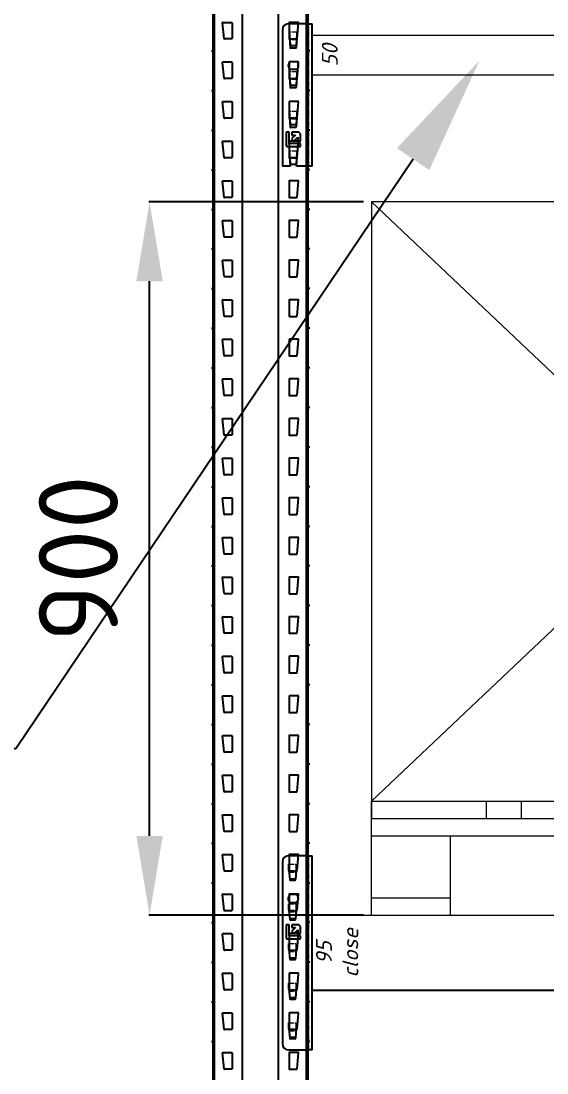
# Model space of a CAD drawing. Header units: millimetres. Extents: x 2140 to 223837, y 2113 to 170313.
# Drawn here: x 189528 to 190193, y 112205 to 113532 of the extents above; entities that cross this region are included whole.
import ezdxf
from ezdxf import colors
from ezdxf.entities.mleader import LeaderData, LeaderLine
from ezdxf.math import Vec2, Vec3

# ---------------------------------------------------------------- set-up
doc = ezdxf.new("R2010")
doc.units = ezdxf.units.MM
doc.linetypes.add('PHANTOM', pattern=[12.7, 6.35, -1.27, 1.27, -1.27, 1.27, -1.27])
for name, color, linetype in [('0_ANNOT_Dimensions', 7, 'Continuous'), ('2.Стойка', 7, 'Continuous'), ('Аннотации', 7, 'Continuous')]:
    doc.layers.add(name, color=color, linetype=linetype)
for name, color, linetype, lineweight in [('1.Балка', 5, 'Continuous', 0), ('20.Груз', 7, 'Continuous', 0), ('25.Размера', 7, 'Continuous', 0), ('37.Паллеты', 32, 'Continuous', 0), ('7.Поддон', 32, 'Continuous', 0)]:
    doc.layers.add(name, color=color, linetype=linetype, lineweight=lineweight)
doc.styles.add('Arial Narrow', font='ARIALN.TTF')
doc.styles.add('GOST', font='isocpeur.ttf')
doc.styles.get("Standard").update_dxf_attribs({"font": 'isocpeur.ttf'})
doc.styles.add('Курсив', font='isocpeui.ttf')
doc.dimstyles.new('100', dxfattribs={"dimtxt": 100, "dimasz": 100, "dimexe": 1, "dimexo": 10, "dimgap": 40, "dimtad": 1, "dimdec": 0, "dimzin": 0, "dimdsep": 46, "dimtxsty": 'Standard', "dimcen": 0.09, "dimadec": 0, "dimazin": 0, "dimtfac": 1, "dimtdec": 0, "dimtofl": 0, "dimtmove": 0, "dimatfit": 3, "dimfxl": 1, "dimtolj": 1, "dimtzin": 0, "dimarcsym": 0})
doc.dimstyles.new('blok40', dxfattribs={"dimtxt": 40, "dimasz": 80, "dimexe": 0.18, "dimexo": 0, "dimgap": 5, "dimtad": 1, "dimtoh": 1, "dimdec": 0, "dimzin": 0, "dimdsep": 46, "dimtxsty": 'GOST', "dimblk": 'NONE', "dimcen": 0.09, "dimse1": 1, "dimse2": 1, "dimsd1": 1, "dimsd2": 1, "dimadec": 0, "dimazin": 0, "dimtfac": 1, "dimtdec": 0, "dimtofl": 0, "dimtmove": 0, "dimatfit": 2, "dimldrblk": 'NONE', "dimfxl": 0.18, "dimtolj": 1, "dimtzin": 0, "dimarcsym": 0})
doc.dimstyles.new('Рзм блок', dxfattribs={"dimtxt": 40, "dimasz": 80, "dimexe": 0.18, "dimexo": 0, "dimgap": 5, "dimtad": 1, "dimtoh": 1, "dimdec": 0, "dimzin": 0, "dimdsep": 46, "dimtxsty": 'Курсив', "dimblk": 'NONE', "dimcen": 0.09, "dimse1": 1, "dimse2": 1, "dimsd1": 1, "dimsd2": 1, "dimadec": 0, "dimazin": 0, "dimtfac": 1, "dimtdec": 0, "dimtofl": 0, "dimtmove": 0, "dimatfit": 2, "dimldrblk": 'NONE', "dimfxl": 0.18, "dimtolj": 1, "dimtzin": 0, "dimarcsym": 0})

# ---------------------------------------------------------------- blocks, each defined once
blk = doc.blocks.new('*U491')
at = {"layer": '2.Стойка', "color": 0, "linetype": 'ByBlock'}
for p, q in [((-120, 0), (-120, 12200)), ((-118, 0), (-118, 12200)), ((-82.7, 0), (-82.7, 12200)), ((-37.3, 0), (-37.3, 12200)), ((-2, 0), (-2, 12200)), ((0, 0), (0, 12200)), ((-106.1, 3780.5), (-108, 3800.5)), ((-107.5, 3801), (-96.5, 3801)), ((-96, 3800.5), (-96, 3780.5)), ((-24, 3800.5), (-24, 3780.5)), ((-12.5, 3801), (-23.5, 3801)), ((-13.9, 3780.5), (-12, 3800.5)), ((-120, 3770.5), (-118, 3770.5)), ((-96.5, 3780), (-105.6, 3780)), ((-23.5, 3780), (-14.4, 3780)), ((0, 3770.5), (-2, 3770.5)), ((-122, 3765), (-118, 3765)), ((-120, 3759.5), (-118, 3759.5)), ((2, 3765), (-2, 3765)), ((0, 3759.5), (-2, 3759.5)), ((-106.1, 3730.5), (-108, 3750.5)), ((-107.5, 3751), (-96.5, 3751)), ((-96, 3750.5), (-96, 3730.5)), ((-24, 3750.5), (-24, 3730.5)), ((-12.5, 3751), (-23.5, 3751)), ((-13.9, 3730.5), (-12, 3750.5)), ((-120, 3720.5), (-118, 3720.5)), ((-96.5, 3730), (-105.6, 3730)), ((-23.5, 3730), (-14.4, 3730)), ((0, 3720.5), (-2, 3720.5)), ((-122, 3715), (-118, 3715)), ((-120, 3709.5), (-118, 3709.5)), ((2, 3715), (-2, 3715)), ((0, 3709.5), (-2, 3709.5)), ((-106.1, 3680.5), (-108, 3700.5)), ((-107.5, 3701), (-96.5, 3701)), ((-96, 3700.5), (-96, 3680.5)), ((-24, 3700.5), (-24, 3680.5)), ((-12.5, 3701), (-23.5, 3701)), ((-13.9, 3680.5), (-12, 3700.5)), ((-96.5, 3680), (-105.6, 3680)), ((-23.5, 3680), (-14.4, 3680)), ((-122, 3665), (-118, 3665)), ((-120, 3670.5), (-118, 3670.5)), ((0, 3670.5), (-2, 3670.5)), ((2, 3665), (-2, 3665)), ((-120, 3659.5), (-118, 3659.5)), ((-106.1, 3630.5), (-108, 3650.5)), ((-107.5, 3651), (-96.5, 3651)), ((-96, 3650.5), (-96, 3630.5)), ((-24, 3650.5), (-24, 3630.5)), ((-12.5, 3651), (-23.5, 3651)), ((-13.9, 3630.5), (-12, 3650.5)), ((0, 3659.5), (-2, 3659.5)), ((-96.5, 3630), (-105.6, 3630)), ((-23.5, 3630), (-14.4, 3630)), ((-122, 3615), (-118, 3615)), ((-120, 3620.5), (-118, 3620.5)), ((0, 3620.5), (-2, 3620.5)), ((2, 3615), (-2, 3615)), ((-120, 3609.5), (-118, 3609.5)), ((-106.1, 3580.5), (-108, 3600.5)), ((-107.5, 3601), (-96.5, 3601)), ((-96, 3600.5), (-96, 3580.5)), ((-24, 3600.5), (-24, 3580.5)), ((-12.5, 3601), (-23.5, 3601)), ((-13.9, 3580.5), (-12, 3600.5)), ((0, 3609.5), (-2, 3609.5)), ((-96.5, 3580), (-105.6, 3580)), ((-23.5, 3580), (-14.4, 3580)), ((-122, 3565), (-118, 3565)), ((-120, 3570.5), (-118, 3570.5)), ((-120, 3559.5), (-118, 3559.5)), ((0, 3570.5), (-2, 3570.5)), ((2, 3565), (-2, 3565)), ((0, 3559.5), (-2, 3559.5)), ((-106.1, 3530.5), (-108, 3550.5)), ((-107.5, 3551), (-96.5, 3551)), ((-96, 3550.5), (-96, 3530.5)), ((-24, 3550.5), (-24, 3530.5)), ((-12.5, 3551), (-23.5, 3551)), ((-13.9, 3530.5), (-12, 3550.5)), ((-120, 3520.5), (-118, 3520.5)), ((-96.5, 3530), (-105.6, 3530)), ((-23.5, 3530), (-14.4, 3530)), ((0, 3520.5), (-2, 3520.5)), ((-122, 3515), (-118, 3515)), ((-120, 3509.5), (-118, 3509.5)), ((2, 3515), (-2, 3515)), ((0, 3509.5), (-2, 3509.5)), ((-106.1, 3480.5), (-108, 3500.5)), ((-107.5, 3501), (-96.5, 3501)), ((-96, 3500.5), (-96, 3480.5)), ((-24, 3500.5), (-24, 3480.5)), ((-12.5, 3501), (-23.5, 3501)), ((-13.9, 3480.5), (-12, 3500.5)), ((-96.5, 3480), (-105.6, 3480)), ((-23.5, 3480), (-14.4, 3480)), ((-122, 3465), (-118, 3465)), ((-120, 3470.5), (-118, 3470.5)), ((0, 3470.5), (-2, 3470.5)), ((2, 3465), (-2, 3465)), ((-120, 3459.5), (-118, 3459.5)), ((0, 3459.5), (-2, 3459.5)), ((-106.1, 3430.5), (-108, 3450.5)), ((-107.5, 3451), (-96.5, 3451)), ((-96, 3450.5), (-96, 3430.5)), ((-24, 3450.5), (-24, 3430.5)), ((-12.5, 3451), (-23.5, 3451)), ((-13.9, 3430.5), (-12, 3450.5)), ((-96.5, 3430), (-105.6, 3430)), ((-23.5, 3430), (-14.4, 3430)), ((-122, 3415), (-118, 3415)), ((-120, 3420.5), (-118, 3420.5)), ((0, 3420.5), (-2, 3420.5)), ((2, 3415), (-2, 3415)), ((-120, 3409.5), (-118, 3409.5)), ((-106.1, 3380.5), (-108, 3400.5)), ((-107.5, 3401), (-96.5, 3401)), ((-96, 3400.5), (-96, 3380.5)), ((-24, 3400.5), (-24, 3380.5)), ((-12.5, 3401), (-23.5, 3401)), ((-13.9, 3380.5), (-12, 3400.5)), ((0, 3409.5), (-2, 3409.5)), ((-96.5, 3380), (-105.6, 3380)), ((-23.5, 3380), (-14.4, 3380)), ((-122, 3365), (-118, 3365)), ((-120, 3370.5), (-118, 3370.5)), ((-120, 3359.5), (-118, 3359.5)), ((0, 3370.5), (-2, 3370.5)), ((2, 3365), (-2, 3365)), ((0, 3359.5), (-2, 3359.5)), ((-106.1, 3330.5), (-108, 3350.5)), ((-107.5, 3351), (-96.5, 3351)), ((-96, 3350.5), (-96, 3330.5)), ((-24, 3350.5), (-24, 3330.5)), ((-12.5, 3351), (-23.5, 3351)), ((-13.9, 3330.5), (-12, 3350.5)), ((-120, 3320.5), (-118, 3320.5)), ((-96.5, 3330), (-105.6, 3330)), ((-23.5, 3330), (-14.4, 3330)), ((0, 3320.5), (-2, 3320.5)), ((-122, 3315), (-118, 3315)), ((-120, 3309.5), (-118, 3309.5)), ((2, 3315), (-2, 3315)), ((0, 3309.5), (-2, 3309.5)), ((-106.1, 3280.5), (-108, 3300.5)), ((-107.5, 3301), (-96.5, 3301)), ((-96, 3300.5), (-96, 3280.5)), ((-24, 3300.5), (-24, 3280.5)), ((-12.5, 3301), (-23.5, 3301)), ((-13.9, 3280.5), (-12, 3300.5)), ((-96.5, 3280), (-105.6, 3280)), ((-23.5, 3280), (-14.4, 3280)), ((-120, 3270.5), (-118, 3270.5)), ((0, 3270.5), (-2, 3270.5)), ((-122, 3265), (-118, 3265)), ((-120, 3259.5), (-118, 3259.5)), ((2, 3265), (-2, 3265)), ((0, 3259.5), (-2, 3259.5)), ((-106.1, 3230.5), (-108, 3250.5)), ((-107.5, 3251), (-96.5, 3251)), ((-96, 3250.5), (-96, 3230.5)), ((-24, 3250.5), (-24, 3230.5)), ((-12.5, 3251), (-23.5, 3251)), ((-13.9, 3230.5), (-12, 3250.5)), ((-96.5, 3230), (-105.6, 3230)), ((-23.5, 3230), (-14.4, 3230)), ((-122, 3215), (-118, 3215)), ((-120, 3220.5), (-118, 3220.5)), ((0, 3220.5), (-2, 3220.5)), ((2, 3215), (-2, 3215)), ((-120, 3209.5), (-118, 3209.5)), ((-106.1, 3180.5), (-108, 3200.5)), ((-107.5, 3201), (-96.5, 3201)), ((-96, 3200.5), (-96, 3180.5)), ((-24, 3200.5), (-24, 3180.5)), ((-12.5, 3201), (-23.5, 3201)), ((-13.9, 3180.5), (-12, 3200.5)), ((0, 3209.5), (-2, 3209.5)), ((-96.5, 3180), (-105.6, 3180)), ((-23.5, 3180), (-14.4, 3180)), ((-122, 3165), (-118, 3165)), ((-120, 3170.5), (-118, 3170.5)), ((-120, 3159.5), (-118, 3159.5)), ((0, 3170.5), (-2, 3170.5)), ((2, 3165), (-2, 3165)), ((0, 3159.5), (-2, 3159.5)), ((-106.1, 3130.5), (-108, 3150.5)), ((-107.5, 3151), (-96.5, 3151)), ((-96, 3150.5), (-96, 3130.5)), ((-24, 3150.5), (-24, 3130.5)), ((-12.5, 3151), (-23.5, 3151)), ((-13.9, 3130.5), (-12, 3150.5)), ((-120, 3120.5), (-118, 3120.5)), ((-96.5, 3130), (-105.6, 3130)), ((-23.5, 3130), (-14.4, 3130)), ((0, 3120.5), (-2, 3120.5)), ((-122, 3115), (-118, 3115)), ((-120, 3109.5), (-118, 3109.5)), ((2, 3115), (-2, 3115)), ((0, 3109.5), (-2, 3109.5)), ((-106.1, 3080.5), (-108, 3100.5)), ((-107.5, 3101), (-96.5, 3101)), ((-96, 3100.5), (-96, 3080.5)), ((-24, 3100.5), (-24, 3080.5)), ((-12.5, 3101), (-23.5, 3101)), ((-13.9, 3080.5), (-12, 3100.5)), ((-96.5, 3080), (-105.6, 3080)), ((-23.5, 3080), (-14.4, 3080)), ((-120, 3070.5), (-118, 3070.5)), ((0, 3070.5), (-2, 3070.5)), ((-122, 3065), (-118, 3065)), ((-120, 3059.5), (-118, 3059.5)), ((2, 3065), (-2, 3065)), ((0, 3059.5), (-2, 3059.5)), ((-106.1, 3030.5), (-108, 3050.5)), ((-107.5, 3051), (-96.5, 3051)), ((-96, 3050.5), (-96, 3030.5)), ((-24, 3050.5), (-24, 3030.5)), ((-12.5, 3051), (-23.5, 3051)), ((-13.9, 3030.5), (-12, 3050.5)), ((-96.5, 3030), (-105.6, 3030)), ((-23.5, 3030), (-14.4, 3030)), ((-122, 3015), (-118, 3015)), ((-120, 3020.5), (-118, 3020.5)), ((0, 3020.5), (-2, 3020.5)), ((2, 3015), (-2, 3015)), ((-120, 3009.5), (-118, 3009.5)), ((-106.1, 2980.5), (-108, 3000.5)), ((-107.5, 3001), (-96.5, 3001)), ((-96, 3000.5), (-96, 2980.5)), ((-24, 3000.5), (-24, 2980.5)), ((-12.5, 3001), (-23.5, 3001)), ((-13.9, 2980.5), (-12, 3000.5)), ((0, 3009.5), (-2, 3009.5)), ((-96.5, 2980), (-105.6, 2980)), ((-23.5, 2980), (-14.4, 2980)), ((-122, 2965), (-118, 2965)), ((-120, 2970.5), (-118, 2970.5)), ((0, 2970.5), (-2, 2970.5)), ((2, 2965), (-2, 2965)), ((-120, 2959.5), (-118, 2959.5)), ((-106.1, 2930.5), (-108, 2950.5)), ((-107.5, 2951), (-96.5, 2951)), ((-96, 2950.5), (-96, 2930.5)), ((-24, 2950.5), (-24, 2930.5)), ((-12.5, 2951), (-23.5, 2951)), ((-13.9, 2930.5), (-12, 2950.5)), ((0, 2959.5), (-2, 2959.5)), ((-120, 2920.5), (-118, 2920.5)), ((-96.5, 2930), (-105.6, 2930)), ((-23.5, 2930), (-14.4, 2930)), ((0, 2920.5), (-2, 2920.5)), ((-122, 2915), (-118, 2915)), ((-120, 2909.5), (-118, 2909.5)), ((2, 2915), (-2, 2915)), ((0, 2909.5), (-2, 2909.5)), ((-106.1, 2880.5), (-108, 2900.5)), ((-107.5, 2901), (-96.5, 2901)), ((-96, 2900.5), (-96, 2880.5)), ((-24, 2900.5), (-24, 2880.5)), ((-12.5, 2901), (-23.5, 2901)), ((-13.9, 2880.5), (-12, 2900.5)), ((-120, 2870.5), (-118, 2870.5)), ((-96.5, 2880), (-105.6, 2880)), ((-23.5, 2880), (-14.4, 2880)), ((0, 2870.5), (-2, 2870.5)), ((-122, 2865), (-118, 2865)), ((-120, 2859.5), (-118, 2859.5)), ((2, 2865), (-2, 2865)), ((0, 2859.5), (-2, 2859.5)), ((-106.1, 2830.5), (-108, 2850.5)), ((-107.5, 2851), (-96.5, 2851)), ((-96, 2850.5), (-96, 2830.5)), ((-24, 2850.5), (-24, 2830.5)), ((-12.5, 2851), (-23.5, 2851)), ((-13.9, 2830.5), (-12, 2850.5)), ((-96.5, 2830), (-105.6, 2830)), ((-23.5, 2830), (-14.4, 2830)), ((-122, 2815), (-118, 2815)), ((-120, 2820.5), (-118, 2820.5)), ((0, 2820.5), (-2, 2820.5)), ((2, 2815), (-2, 2815)), ((-120, 2809.5), (-118, 2809.5)), ((-107.5, 2801), (-96.5, 2801)), ((-12.5, 2801), (-23.5, 2801)), ((0, 2809.5), (-2, 2809.5)), ((-106.1, 2780.5), (-108, 2800.5)), ((-96, 2800.5), (-96, 2780.5)), ((-24, 2800.5), (-24, 2780.5)), ((-13.9, 2780.5), (-12, 2800.5)), ((-96.5, 2780), (-105.6, 2780)), ((-23.5, 2780), (-14.4, 2780)), ((-122, 2765), (-118, 2765)), ((-120, 2770.5), (-118, 2770.5)), ((0, 2770.5), (-2, 2770.5)), ((2, 2765), (-2, 2765)), ((-120, 2759.5), (-118, 2759.5)), ((-106.1, 2730.5), (-108, 2750.5)), ((-107.5, 2751), (-96.5, 2751)), ((-96, 2750.5), (-96, 2730.5)), ((-24, 2750.5), (-24, 2730.5)), ((-12.5, 2751), (-23.5, 2751)), ((-13.9, 2730.5), (-12, 2750.5)), ((0, 2759.5), (-2, 2759.5)), ((-96.5, 2730), (-105.6, 2730)), ((-23.5, 2730), (-14.4, 2730)), ((-122, 2715), (-118, 2715)), ((-120, 2720.5), (-118, 2720.5)), ((-120, 2709.5), (-118, 2709.5)), ((0, 2720.5), (-2, 2720.5)), ((2, 2715), (-2, 2715)), ((0, 2709.5), (-2, 2709.5)), ((-106.1, 2680.5), (-108, 2700.5)), ((-107.5, 2701), (-96.5, 2701)), ((-96, 2700.5), (-96, 2680.5)), ((-24, 2700.5), (-24, 2680.5)), ((-12.5, 2701), (-23.5, 2701)), ((-13.9, 2680.5), (-12, 2700.5)), ((-120, 2670.5), (-118, 2670.5)), ((-96.5, 2680), (-105.6, 2680)), ((-23.5, 2680), (-14.4, 2680)), ((0, 2670.5), (-2, 2670.5)), ((-122, 2665), (-118, 2665)), ((-120, 2659.5), (-118, 2659.5)), ((2, 2665), (-2, 2665)), ((0, 2659.5), (-2, 2659.5)), ((-106.1, 2630.5), (-108, 2650.5)), ((-107.5, 2651), (-96.5, 2651)), ((-96, 2650.5), (-96, 2630.5)), ((-24, 2650.5), (-24, 2630.5)), ((-12.5, 2651), (-23.5, 2651)), ((-13.9, 2630.5), (-12, 2650.5)), ((-96.5, 2630), (-105.6, 2630)), ((-23.5, 2630), (-14.4, 2630)), ((-120, 2620.5), (-118, 2620.5)), ((0, 2620.5), (-2, 2620.5)), ((-122, 2615), (-118, 2615)), ((-120, 2609.5), (-118, 2609.5)), ((2, 2615), (-2, 2615)), ((0, 2609.5), (-2, 2609.5)), ((-106.1, 2580.5), (-108, 2600.5)), ((-107.5, 2601), (-96.5, 2601)), ((-96, 2600.5), (-96, 2580.5)), ((-24, 2600.5), (-24, 2580.5)), ((-12.5, 2601), (-23.5, 2601)), ((-13.9, 2580.5), (-12, 2600.5)), ((-96.5, 2580), (-105.6, 2580)), ((-23.5, 2580), (-14.4, 2580)), ((-122, 2565), (-118, 2565)), ((-120, 2570.5), (-118, 2570.5)), ((0, 2570.5), (-2, 2570.5)), ((2, 2565), (-2, 2565)), ((-120, 2559.5), (-118, 2559.5)), ((-106.1, 2530.5), (-108, 2550.5)), ((-107.5, 2551), (-96.5, 2551)), ((-96, 2550.5), (-96, 2530.5)), ((-24, 2550.5), (-24, 2530.5)), ((-12.5, 2551), (-23.5, 2551)), ((-13.9, 2530.5), (-12, 2550.5)), ((0, 2559.5), (-2, 2559.5)), ((-96.5, 2530), (-105.6, 2530)), ((-23.5, 2530), (-14.4, 2530)), ((-122, 2515), (-118, 2515)), ((-120, 2520.5), (-118, 2520.5)), ((-120, 2509.5), (-118, 2509.5)), ((0, 2520.5), (-2, 2520.5)), ((2, 2515), (-2, 2515)), ((0, 2509.5), (-2, 2509.5)), ((-106.1, 2480.5), (-108, 2500.5)), ((-107.5, 2501), (-96.5, 2501)), ((-96, 2500.5), (-96, 2480.5)), ((-24, 2500.5), (-24, 2480.5)), ((-12.5, 2501), (-23.5, 2501)), ((-13.9, 2480.5), (-12, 2500.5)), ((-96.5, 2480), (-105.6, 2480)), ((-23.5, 2480), (-14.4, 2480))]:
    blk.add_line(p, q, dxfattribs=at)
for centre, start, end in [((-107.5, 3800.5), 90, 185.4403), ((-96.5, 3800.5), 0, 90), ((-23.5, 3800.5), 90, 180), ((-12.5, 3800.5), 354.5597, 90), ((-105.6, 3780.5), 185.4403, 270), ((-96.5, 3780.5), 270, 0), ((-23.5, 3780.5), 180, 270), ((-14.4, 3780.5), 270, 354.5597), ((-107.5, 3750.5), 90, 185.4403), ((-96.5, 3750.5), 0, 90), ((-23.5, 3750.5), 90, 180), ((-12.5, 3750.5), 354.5597, 90), ((-105.6, 3730.5), 185.4403, 270), ((-96.5, 3730.5), 270, 0), ((-23.5, 3730.5), 180, 270), ((-14.4, 3730.5), 270, 354.5597), ((-107.5, 3700.5), 90, 185.4403), ((-96.5, 3700.5), 0, 90), ((-23.5, 3700.5), 90, 180), ((-12.5, 3700.5), 354.5597, 90), ((-105.6, 3680.5), 185.4403, 270), ((-96.5, 3680.5), 270, 0), ((-23.5, 3680.5), 180, 270), ((-14.4, 3680.5), 270, 354.5597), ((-107.5, 3650.5), 90, 185.4403), ((-96.5, 3650.5), 0, 90), ((-23.5, 3650.5), 90, 180), ((-12.5, 3650.5), 354.5597, 90), ((-105.6, 3630.5), 185.4403, 270), ((-96.5, 3630.5), 270, 0), ((-23.5, 3630.5), 180, 270), ((-14.4, 3630.5), 270, 354.5597), ((-107.5, 3600.5), 90, 185.4403), ((-96.5, 3600.5), 0, 90), ((-23.5, 3600.5), 90, 180), ((-12.5, 3600.5), 354.5597, 90), ((-105.6, 3580.5), 185.4403, 270), ((-96.5, 3580.5), 270, 0), ((-23.5, 3580.5), 180, 270), ((-14.4, 3580.5), 270, 354.5597), ((-107.5, 3550.5), 90, 185.4403), ((-96.5, 3550.5), 0, 90), ((-23.5, 3550.5), 90, 180), ((-12.5, 3550.5), 354.5597, 90), ((-105.6, 3530.5), 185.4403, 270), ((-96.5, 3530.5), 270, 0), ((-23.5, 3530.5), 180, 270), ((-14.4, 3530.5), 270, 354.5597), ((-107.5, 3500.5), 90, 185.4403), ((-96.5, 3500.5), 0, 90), ((-23.5, 3500.5), 90, 180), ((-12.5, 3500.5), 354.5597, 90), ((-105.6, 3480.5), 185.4403, 270), ((-96.5, 3480.5), 270, 0), ((-23.5, 3480.5), 180, 270), ((-14.4, 3480.5), 270, 354.5597), ((-107.5, 3450.5), 90, 185.4403), ((-96.5, 3450.5), 0, 90), ((-23.5, 3450.5), 90, 180), ((-12.5, 3450.5), 354.5597, 90), ((-105.6, 3430.5), 185.4403, 270), ((-96.5, 3430.5), 270, 0), ((-23.5, 3430.5), 180, 270), ((-14.4, 3430.5), 270, 354.5597), ((-107.5, 3400.5), 90, 185.4403), ((-96.5, 3400.5), 0, 90), ((-23.5, 3400.5), 90, 180), ((-12.5, 3400.5), 354.5597, 90), ((-105.6, 3380.5), 185.4403, 270), ((-96.5, 3380.5), 270, 0), ((-23.5, 3380.5), 180, 270), ((-14.4, 3380.5), 270, 354.5597), ((-107.5, 3350.5), 90, 185.4403), ((-96.5, 3350.5), 0, 90), ((-23.5, 3350.5), 90, 180), ((-12.5, 3350.5), 354.5597, 90), ((-105.6, 3330.5), 185.4403, 270), ((-96.5, 3330.5), 270, 0), ((-23.5, 3330.5), 180, 270), ((-14.4, 3330.5), 270, 354.5597), ((-107.5, 3300.5), 90, 185.4403), ((-96.5, 3300.5), 0, 90), ((-23.5, 3300.5), 90, 180), ((-12.5, 3300.5), 354.5597, 90), ((-105.6, 3280.5), 185.4403, 270), ((-96.5, 3280.5), 270, 0), ((-23.5, 3280.5), 180, 270), ((-14.4, 3280.5), 270, 354.5597), ((-107.5, 3250.5), 90, 185.4403), ((-96.5, 3250.5), 0, 90), ((-23.5, 3250.5), 90, 180), ((-12.5, 3250.5), 354.5597, 90), ((-105.6, 3230.5), 185.4403, 270), ((-96.5, 3230.5), 270, 0), ((-23.5, 3230.5), 180, 270), ((-14.4, 3230.5), 270, 354.5597), ((-107.5, 3200.5), 90, 185.4403), ((-96.5, 3200.5), 0, 90), ((-23.5, 3200.5), 90, 180), ((-12.5, 3200.5), 354.5597, 90), ((-105.6, 3180.5), 185.4403, 270), ((-96.5, 3180.5), 270, 0), ((-23.5, 3180.5), 180, 270), ((-14.4, 3180.5), 270, 354.5597), ((-107.5, 3150.5), 90, 185.4403), ((-96.5, 3150.5), 0, 90), ((-23.5, 3150.5), 90, 180), ((-12.5, 3150.5), 354.5597, 90), ((-105.6, 3130.5), 185.4403, 270), ((-96.5, 3130.5), 270, 0), ((-23.5, 3130.5), 180, 270), ((-14.4, 3130.5), 270, 354.5597), ((-107.5, 3100.5), 90, 185.4403), ((-96.5, 3100.5), 0, 90), ((-23.5, 3100.5), 90, 180), ((-12.5, 3100.5), 354.5597, 90), ((-105.6, 3080.5), 185.4403, 270), ((-96.5, 3080.5), 270, 0), ((-23.5, 3080.5), 180, 270), ((-14.4, 3080.5), 270, 354.5597), ((-107.5, 3050.5), 90, 185.4403), ((-96.5, 3050.5), 0, 90), ((-23.5, 3050.5), 90, 180), ((-12.5, 3050.5), 354.5597, 90), ((-105.6, 3030.5), 185.4403, 270), ((-96.5, 3030.5), 270, 0), ((-23.5, 3030.5), 180, 270), ((-14.4, 3030.5), 270, 354.5597), ((-107.5, 3000.5), 90, 185.4403), ((-96.5, 3000.5), 0, 90), ((-23.5, 3000.5), 90, 180), ((-12.5, 3000.5), 354.5597, 90), ((-105.6, 2980.5), 185.4403, 270), ((-96.5, 2980.5), 270, 0), ((-23.5, 2980.5), 180, 270), ((-14.4, 2980.5), 270, 354.5597), ((-107.5, 2950.5), 90, 185.4403), ((-96.5, 2950.5), 0, 90), ((-23.5, 2950.5), 90, 180), ((-12.5, 2950.5), 354.5597, 90), ((-105.6, 2930.5), 185.4403, 270), ((-96.5, 2930.5), 270, 0), ((-23.5, 2930.5), 180, 270), ((-14.4, 2930.5), 270, 354.5597), ((-107.5, 2900.5), 90, 185.4403), ((-96.5, 2900.5), 0, 90), ((-23.5, 2900.5), 90, 180), ((-12.5, 2900.5), 354.5597, 90), ((-105.6, 2880.5), 185.4403, 270), ((-96.5, 2880.5), 270, 0), ((-23.5, 2880.5), 180, 270), ((-14.4, 2880.5), 270, 354.5597), ((-107.5, 2850.5), 90, 185.4403), ((-96.5, 2850.5), 0, 90), ((-23.5, 2850.5), 90, 180), ((-12.5, 2850.5), 354.5597, 90), ((-105.6, 2830.5), 185.4403, 270), ((-96.5, 2830.5), 270, 0), ((-23.5, 2830.5), 180, 270), ((-14.4, 2830.5), 270, 354.5597), ((-107.5, 2800.5), 90, 185.4403), ((-96.5, 2800.5), 0, 90), ((-23.5, 2800.5), 90, 180), ((-12.5, 2800.5), 354.5597, 90), ((-105.6, 2780.5), 185.4403, 270), ((-96.5, 2780.5), 270, 0), ((-23.5, 2780.5), 180, 270), ((-14.4, 2780.5), 270, 354.5597), ((-107.5, 2750.5), 90, 185.4403), ((-96.5, 2750.5), 0, 90), ((-23.5, 2750.5), 90, 180), ((-12.5, 2750.5), 354.5597, 90), ((-105.6, 2730.5), 185.4403, 270), ((-96.5, 2730.5), 270, 0), ((-23.5, 2730.5), 180, 270), ((-14.4, 2730.5), 270, 354.5597), ((-107.5, 2700.5), 90, 185.4403), ((-96.5, 2700.5), 0, 90), ((-23.5, 2700.5), 90, 180), ((-12.5, 2700.5), 354.5597, 90), ((-105.6, 2680.5), 185.4403, 270), ((-96.5, 2680.5), 270, 0), ((-23.5, 2680.5), 180, 270), ((-14.4, 2680.5), 270, 354.5597), ((-107.5, 2650.5), 90, 185.4403), ((-96.5, 2650.5), 0, 90), ((-23.5, 2650.5), 90, 180), ((-12.5, 2650.5), 354.5597, 90), ((-105.6, 2630.5), 185.4403, 270), ((-96.5, 2630.5), 270, 0), ((-23.5, 2630.5), 180, 270), ((-14.4, 2630.5), 270, 354.5597), ((-107.5, 2600.5), 90, 185.4403), ((-96.5, 2600.5), 0, 90), ((-23.5, 2600.5), 90, 180), ((-12.5, 2600.5), 354.5597, 90), ((-105.6, 2580.5), 185.4403, 270), ((-96.5, 2580.5), 270, 0), ((-23.5, 2580.5), 180, 270), ((-14.4, 2580.5), 270, 354.5597), ((-107.5, 2550.5), 90, 185.4403), ((-96.5, 2550.5), 0, 90), ((-23.5, 2550.5), 90, 180), ((-12.5, 2550.5), 354.5597, 90), ((-105.6, 2530.5), 185.4403, 270), ((-96.5, 2530.5), 270, 0), ((-23.5, 2530.5), 180, 270), ((-14.4, 2530.5), 270, 354.5597), ((-107.5, 2500.5), 90, 185.4403), ((-96.5, 2500.5), 0, 90), ((-23.5, 2500.5), 90, 180), ((-12.5, 2500.5), 354.5597, 90), ((-105.6, 2480.5), 185.4403, 270), ((-96.5, 2480.5), 270, 0), ((-23.5, 2480.5), 180, 270), ((-14.4, 2480.5), 270, 354.5597)]:
    blk.add_arc(centre, 0.5, start, end, dxfattribs=at)
blk = doc.blocks.new('*D774')
at = {"layer": 'Defpoints', "color": 0, "linetype": 'ByBlock', "transparency": 16777216}
for p in [(5, 19.3), (2705, 19.3), (2705, -11.8)]:
    blk.add_point(p, dxfattribs=at)
at = {"layer": 'Defpoints', "color": 0, "linetype": 'ByBlock', "transparency": 16777216, "insert": (2669.4, 3.4), "char_height": 20, "attachment_point": 5, "style": 'Курсив'}
blk.add_mtext('\\A1;2700', dxfattribs=at)
blk = doc.blocks.new('_None')
blk = doc.blocks.new('*D784')
at = {"layer": 'Defpoints', "color": 0, "linetype": 'ByBlock', "transparency": 16777216}
for p in [(8, 19.3), (42.4, 19.3), (8, -30.7)]:
    blk.add_point(p, dxfattribs=at)
at = {"layer": 'Defpoints', "color": 0, "linetype": 'ByBlock', "transparency": 16777216, "insert": (27.4, -5.7), "char_height": 20, "attachment_point": 5, "rotation": 90, "style": 'Курсив'}
blk.add_mtext('\\A1;50', dxfattribs=at)
blk = doc.blocks.new('*D1729')
at = {"layer": 'Defpoints', "color": 0, "transparency": 16777216}
for p in [(5, -40.7), (5, -135.7), (68.4, -135.7)]:
    blk.add_point(p, dxfattribs=at)
at = {"layer": '0_ANNOT_Dimensions', "color": 0, "transparency": 16777216, "insert": (36.7, -88.2), "char_height": 20, "attachment_point": 5, "rotation": 90, "style": 'Курсив'}
blk.add_mtext('\\A1;95\\Pclose', dxfattribs=at)
blk = doc.blocks.new('поддон')
at = {"layer": '7.Поддон', "color": 0, "linetype": 'ByBlock'}
for p, q in [((0, 0), (0, 144)), ((0, 144), (0, 122)), ((0, 144), (145, 144)), ((145, 144), (145, 122)), ((189, 144), (289, 144)), ((189, 144), (189, 122)), ((289, 144), (289, 122)), ((327.5, 122), (327.5, 144)), ((327.5, 144), (472.5, 144)), ((472.5, 144), (472.5, 122)), ((611, 144), (511, 144)), ((511, 144), (511, 122)), ((611, 144), (611, 122)), ((800, 144), (655, 144)), ((655, 144), (655, 122)), ((800, 144), (800, 0)), ((0, 122), (800, 122)), ((0, 100), (800, 100)), ((100, 0), (100, 100)), ((327.5, 0), (327.5, 100)), ((472.5, 0), (472.5, 100)), ((700, 0), (700, 100)), ((0, 22), (100, 22)), ((327.5, 22), (472.5, 22)), ((700, 22), (800, 22)), ((0, 0), (100, 0)), ((400, 0), (327.5, 0)), ((400, 0), (472.5, 0)), ((800, 0), (700, 0))]:
    blk.add_line(p, q, dxfattribs=at)
blk = doc.blocks.new('*D1153')
at = {"layer": 'Defpoints', "color": 0, "linetype": 'ByBlock', "transparency": 16777216}
for p in [(75, 900), (875, 900), (875, 900)]:
    blk.add_point(p, dxfattribs=at)
at = {"layer": '25.Размера', "color": 0, "linetype": 'ByBlock', "transparency": 16777216, "insert": (475, 854.5), "char_height": 50, "attachment_point": 5, "style": 'Arial Narrow'}
blk.add_mtext('\\A1;В=800 мм', dxfattribs=at)
blk = doc.blocks.new('*D1155')
at = {"layer": '0_ANNOT_Dimensions', "color": 0, "lineweight": -2, "transparency": 16777216}
for p, q in [((189961, 113303.8), (189689.8, 113303.8)), ((189690.8, 112503.8), (189690.8, 113203.8)), ((189961, 112403.8), (189689.8, 112403.8))]:
    blk.add_line(p, q, dxfattribs=at)
at = {"layer": '0_ANNOT_Dimensions', "color": 0, "transparency": 16777216}
for points in [[(189674.1, 113203.8), (189707.4, 113203.8), (189690.8, 113303.8)], [(189674.1, 112503.8), (189707.4, 112503.8), (189690.8, 112403.8)]]:
    blk.add_solid(points, dxfattribs=at)
at = {"layer": 'Defpoints', "color": 0, "transparency": 16777216}
for p in [(189690.8, 113303.8), (189971, 113303.8), (189971, 112403.8)]:
    blk.add_point(p, dxfattribs=at)
at = {"layer": '0_ANNOT_Dimensions', "color": 0, "transparency": 16777216, "insert": (189600.8, 112853.8), "char_height": 100, "attachment_point": 5, "rotation": 90}
blk.add_mtext('\\A1;900', dxfattribs=at)
blk = doc.blocks.new('*U771')
at = {"layer": '1.Балка', "color": 0, "linetype": 'Continuous', "lineweight": 25}
for p, q in [((-3, 34.3), (-24.5, 34.3)), ((-3, 34.3), (5, 34.3)), ((5, -145.7), (5, 34.3)), ((-32.5, 26.3), (-32.5, -145.7)), ((-23.8, 23.6), (-23.8, 22.6)), ((-23.8, 22.6), (-22.8, 4.2)), ((-23.4, 16.1), (-22.7, 4.2)), ((-23.4, 15.7), (-23.3, 15.2)), ((-23.2, 14), (-22.8, 7.2)), ((-14.7, 4.2), (-14, 16.1)), ((-14.6, 4.2), (-13.6, 22.6)), ((-14.6, 7.2), (-14.2, 14)), ((-14.1, 15.2), (-14, 15.7)), ((-13.6, 23.6), (-13.6, 22.6)), ((-15.3, 6.5), (-22.1, 6.5)), ((-15.4, 3.5), (-22, 3.5)), ((-23.8, -26.4), (-23.8, -27.4)), ((-14.1, -13.8), (-22.9, -13.8)), ((-22.9, -23), (-14.1, -23)), ((-13.6, -26.4), (-13.6, -27.4)), ((-23.8, -27.4), (-22.8, -45.8)), ((-23.4, -33.9), (-22.7, -45.8)), ((-23.4, -34.3), (-23.3, -34.8)), ((-23.2, -36), (-22.8, -42.8)), ((-14.7, -45.8), (-14, -33.9)), ((-14.6, -45.8), (-13.6, -27.4)), ((-14.6, -42.8), (-14.2, -36)), ((-14.1, -34.8), (-14, -34.3)), ((-15.3, -43.5), (-22.1, -43.5)), ((-15.4, -46.5), (-22, -46.5)), ((-23.8, -76.4), (-23.8, -77.4)), ((-23.8, -77.4), (-22.8, -95.8)), ((-14.6, -95.8), (-13.6, -77.4)), ((-13.6, -76.4), (-13.6, -77.4)), ((-23.4, -83.9), (-22.7, -95.8)), ((-23.4, -84.3), (-23.3, -84.8)), ((-23.2, -86), (-22.8, -92.8)), ((-14.7, -95.8), (-14, -83.9)), ((-14.6, -92.8), (-14.2, -86)), ((-14.1, -84.8), (-14, -84.3)), ((-27.5, -102.7), (-27.5, -119.2)), ((-23.7, -102.7), (-27.5, -102.7)), ((-23.7, -116.9), (-23.7, -102.7)), ((-15.3, -93.5), (-22.1, -93.5)), ((-15.4, -96.5), (-22, -96.5)), ((-15.8, -106.2), (-20.9, -111.2)), ((-11.7, -102.7), (-20.7, -102.7)), ((-20.7, -102.7), (-20.7, -106.2)), ((-20.7, -106.2), (-15.8, -106.2)), ((-9.5, -104.9), (-11.7, -102.7)), ((-9.5, -113.9), (-9.5, -104.9)), ((-9.5, -116.9), (-23.7, -116.9)), ((-20.9, -111.2), (-18, -114)), ((-18, -114), (-13, -109)), ((-13, -109), (-13, -113.9)), ((-13, -113.9), (-9.5, -113.9)), ((-9.5, -120.7), (-9.5, -116.9)), ((-26, -120.7), (-9.5, -120.7)), ((-23.8, -126.4), (-23.8, -127.4)), ((-23.8, -127.4), (-22.8, -145.7)), ((-14.6, -145.7), (-13.6, -127.4)), ((-13.6, -126.4), (-13.6, -127.4)), ((-22.8, -145.7), (-32.5, -145.7)), ((-23.4, -133.9), (-22.7, -145.7)), ((-23.4, -134.3), (-23.3, -134.8)), ((-23.2, -136), (-22.8, -142.8)), ((-22.8, -145.7), (-22.7, -145.7)), ((-15.3, -143.5), (-22.1, -143.5)), ((-14.7, -145.7), (-14, -133.9)), ((-14.7, -145.7), (-14.6, -145.7)), ((-14.6, -142.8), (-14.2, -136)), ((-3, -145.7), (-14.6, -145.7)), ((-14.1, -134.8), (-14, -134.3)), ((5, -145.7), (-3, -145.7))]:
    blk.add_line(p, q, dxfattribs=at)
at = {"layer": '1.Балка', "color": 0, "linetype": 'PHANTOM', "lineweight": 18}
for p, q in [((1, -145.7), (1, 34.3)), ((-13.6, 23.6), (-23.8, 23.6)), ((-23.4, 15.7), (-14, 15.7)), ((-14.1, 15.2), (-23.3, 15.2)), ((-14.2, 14), (-23.2, 14)), ((-22.7, 4.2), (-22.8, 4.2)), ((-14.6, 4.2), (-14.7, 4.2)), ((-13.6, -26.4), (-23.8, -26.4)), ((-23.4, -34.3), (-14, -34.3)), ((-14.1, -34.8), (-23.3, -34.8)), ((-14.2, -36), (-23.2, -36)), ((-22.7, -45.8), (-22.8, -45.8)), ((-14.6, -45.8), (-14.7, -45.8)), ((-13.6, -76.4), (-23.8, -76.4)), ((-23.4, -84.3), (-14, -84.3)), ((-14.1, -84.8), (-23.3, -84.8)), ((-14.2, -86), (-23.2, -86)), ((-22.7, -95.8), (-22.8, -95.8)), ((-14.6, -95.8), (-14.7, -95.8)), ((-13.6, -126.4), (-23.8, -126.4)), ((-23.4, -134.3), (-14, -134.3)), ((-14.1, -134.8), (-23.3, -134.8)), ((-14.2, -136), (-23.2, -136))]:
    blk.add_line(p, q, dxfattribs=at)
at = {"layer": '1.Балка', "color": 0, "linetype": 'ByBlock'}
for p, q in [((2705, 19.3), (5, 19.3)), ((2705, -30.7), (5, -30.7))]:
    blk.add_line(p, q, dxfattribs=at)
at = {"layer": '1.Балка', "color": 0, "linetype": 'Continuous', "lineweight": 25}
for centre, radius, start, end in [((-24.5, 26.3), 8, 90, 180), ((-19, -18.4), 6, 129.9445, 230.0555), ((-18, -18.4), 6, 309.9445, 50.0555), ((-26, -119.2), 1.5, 180, 270)]:
    blk.add_arc(centre, radius, start, end, dxfattribs=at)
for centre, major_axis, ratio, start_param, end_param in [((-23.7, 23.6), (-0.49, 9), 0.014521, 1.677936, 2.551772), ((-23.7, 23.6), (-0.49, 9), 0.014521, 2.551772, 2.642656), ((-23.2, 13.4), (-0.11, 2), 0.014521, 4.973399, 5.784249), ((-14.2, 13.4), (0.11, 2), 0.014521, 0.498937, 1.309786), ((-13.7, 23.6), (0.49, 9), 0.014521, 3.731413, 4.605249), ((-13.7, 23.6), (0.49, 9), 0.014521, 3.640529, 3.731413), ((-22.1, 7.2), (0.539, -0.524), 0.996104, 3.968676, 5.485179), ((-22, 4.2), (0.75, 0), 0.999894, 3.195886, 4.712389), ((-22, 4.2), (0.75, 0), 0.999894, 3.195886, 4.712389), ((-15.4, 4.2), (0.75, 0), 0.999894, 4.712389, 6.228892), ((-15.4, 4.2), (0.75, 0), 0.999894, 4.712389, 6.228892), ((-15.3, 7.2), (0.539, 0.524), 0.996104, 3.939599, 5.456102), ((-23.7, -26.4), (-0.49, 9), 0.014521, 1.677936, 2.551772), ((-23.7, -26.4), (-0.49, 9), 0.014521, 2.551772, 2.642656), ((-23.2, -36.6), (-0.11, 2), 0.014521, 4.973399, 5.784249), ((-14.2, -36.6), (0.11, 2), 0.014521, 0.498937, 1.309786), ((-13.7, -26.4), (0.49, 9), 0.014521, 3.731413, 4.605249), ((-13.7, -26.4), (0.49, 9), 0.014521, 3.640529, 3.731413), ((-22.1, -42.8), (0.539, -0.524), 0.996104, 3.968676, 5.485179), ((-22, -45.8), (0.75, 0), 0.999894, 3.195886, 4.712389), ((-22, -45.8), (0.75, 0), 0.999894, 3.195886, 4.712389), ((-15.4, -45.8), (0.75, 0), 0.999894, 4.712389, 6.228892), ((-15.4, -45.8), (0.75, 0), 0.999894, 4.712389, 6.228892), ((-15.3, -42.8), (0.539, 0.524), 0.996104, 3.939599, 5.456102), ((-23.7, -76.4), (-0.49, 9), 0.014521, 1.677936, 2.551772), ((-13.7, -76.4), (0.49, 9), 0.014521, 3.731413, 4.605249), ((-23.7, -76.4), (-0.49, 9), 0.014521, 2.551772, 2.642656), ((-23.2, -86.6), (-0.11, 2), 0.014521, 4.973399, 5.784249), ((-22.1, -92.8), (0.539, -0.524), 0.996104, 3.968676, 5.485179), ((-15.3, -92.8), (0.539, 0.524), 0.996104, 3.939599, 5.456102), ((-14.2, -86.6), (0.11, 2), 0.014521, 0.498937, 1.309786), ((-13.7, -76.4), (0.49, 9), 0.014521, 3.640529, 3.731413), ((-22, -95.8), (0.75, 0), 0.999894, 3.195886, 4.712389), ((-22, -95.8), (0.75, 0), 0.999894, 3.195886, 4.712389), ((-15.4, -95.8), (0.75, 0), 0.999894, 4.712389, 6.228892), ((-15.4, -95.8), (0.75, 0), 0.999894, 4.712389, 6.228892), ((-23.7, -126.4), (-0.49, 9), 0.014521, 1.677936, 2.551772), ((-13.7, -126.4), (0.49, 9), 0.014521, 3.731413, 4.605249), ((-23.7, -126.4), (-0.49, 9), 0.014521, 2.551772, 2.642656), ((-23.2, -136.6), (-0.11, 2), 0.014521, 4.973399, 5.784249), ((-22.1, -142.8), (0.539, -0.524), 0.996104, 3.968676, 5.485179), ((-15.3, -142.8), (0.539, 0.524), 0.996104, 3.939599, 5.456102), ((-14.2, -136.6), (0.11, 2), 0.014521, 0.498937, 1.309786), ((-13.7, -126.4), (0.49, 9), 0.014521, 3.640529, 3.731413)]:
    blk.add_ellipse(centre, major_axis=major_axis, ratio=ratio, start_param=start_param, end_param=end_param, dxfattribs=at)
at = {"layer": '2.Стойка', "color": 40, "linetype": 'ByBlock', "true_color": 0xf8d731}
for p, q in [((-24, 35.5), (-24, 15.5)), ((-24, 35.5), (-24, 15.5)), ((-24, 35.5), (-24, 15.5)), ((-24, 35.5), (-24, 15.5)), ((-24, 35.5), (-24, 15.5)), ((-24, 35.5), (-24, 15.5)), ((-24, 35.5), (-24, 15.5)), ((-12.5, 36), (-23.5, 36)), ((-12.5, 36), (-23.5, 36)), ((-12.5, 36), (-23.5, 36)), ((-12.5, 36), (-23.5, 36)), ((-12.5, 36), (-23.5, 36)), ((-12.5, 36), (-23.5, 36)), ((-12.5, 36), (-23.5, 36)), ((-13.9, 15.5), (-12, 35.5)), ((-13.9, 15.5), (-12, 35.5)), ((-13.9, 15.5), (-12, 35.5)), ((-13.9, 15.5), (-12, 35.5)), ((-13.9, 15.5), (-12, 35.5)), ((-13.9, 15.5), (-12, 35.5)), ((-13.9, 15.5), (-12, 35.5)), ((-23.5, 15), (-14.4, 15)), ((-23.5, 15), (-14.4, 15)), ((-23.5, 15), (-14.4, 15)), ((-23.5, 15), (-14.4, 15)), ((-23.5, 15), (-14.4, 15)), ((-23.5, 15), (-14.4, 15)), ((-23.5, 15), (-14.4, 15))]:
    blk.add_line(p, q, dxfattribs=at)
for centre, start, end in [((-23.5, 35.5), 90, 180), ((-23.5, 35.5), 90, 180), ((-23.5, 35.5), 90, 180), ((-23.5, 35.5), 90, 180), ((-23.5, 35.5), 90, 180), ((-23.5, 35.5), 90, 180), ((-23.5, 35.5), 90, 180), ((-12.5, 35.5), 354.5597, 90), ((-12.5, 35.5), 354.5597, 90), ((-12.5, 35.5), 354.5597, 90), ((-12.5, 35.5), 354.5597, 90), ((-12.5, 35.5), 354.5597, 90), ((-12.5, 35.5), 354.5597, 90), ((-12.5, 35.5), 354.5597, 90), ((-23.5, 15.5), 180, 270), ((-23.5, 15.5), 180, 270), ((-23.5, 15.5), 180, 270), ((-23.5, 15.5), 180, 270), ((-23.5, 15.5), 180, 270), ((-23.5, 15.5), 180, 270), ((-23.5, 15.5), 180, 270), ((-14.4, 15.5), 270, 354.5597), ((-14.4, 15.5), 270, 354.5597), ((-14.4, 15.5), 270, 354.5597), ((-14.4, 15.5), 270, 354.5597), ((-14.4, 15.5), 270, 354.5597), ((-14.4, 15.5), 270, 354.5597), ((-14.4, 15.5), 270, 354.5597)]:
    blk.add_arc(centre, 0.5, start, end, dxfattribs=at)
at = {"layer": 'Defpoints', "color": 0, "linetype": 'ByBlock'}
dim = blk.add_linear_dim(base=(2705, -11.8), p1=(5, 19.3), p2=(2705, 19.3), dimstyle='Рзм блок', override={"dimtxt": 20}, dxfattribs=at)
dim.commit()
dim.dimension.update_dxf_attribs({"geometry": '*D774', "text_midpoint": (2669.4, -11.8), "dimtype": 160})
dim = blk.add_linear_dim(base=(42.4, 19.3), p1=(8, -30.7), p2=(8, 19.3), angle=90, dimstyle='Рзм блок', override={"dimtxt": 20}, dxfattribs=at)
dim.commit()
dim.dimension.update_dxf_attribs({"geometry": '*D784', "text_midpoint": (42.4, -5.7), "dimtype": 161})
blk = doc.blocks.new('*U865')
at = {"layer": '1.Балка', "color": 3, "lineweight": 0}
blk.add_blockref('*U771', (-1355, 78.2), dxfattribs=at)
blk = doc.blocks.new('*U866')
at = {"color": 0, "linetype": 'ByBlock', "lineweight": -2, "transparency": 16777216}
blk.add_blockref('*U865', (0, 0), dxfattribs=at)
blk = doc.blocks.new('*U1726')
at = {"layer": '1.Балка', "color": 0, "linetype": 'Continuous', "lineweight": 25}
for p, q in [((-2.5, 34.3), (-24.5, 34.3)), ((-2.5, 34.3), (5, 34.3)), ((5, -210.7), (5, 34.3)), ((-32.5, 26.3), (-32.5, -202.7)), ((-24.2, 15.8), (-24.2, 23.6)), ((-24.2, 15.8), (-23.2, 4.4)), ((-15.6, 4.4), (-14.6, 15.8)), ((-14.6, 15.8), (-14.6, 23.6)), ((-22.4, 5.3), (-16.4, 5.3)), ((-22.2, 3.5), (-16.6, 3.5)), ((-24.2, -34.2), (-24.2, -26.4)), ((-14.9, -14.7), (-22.5, -14.7)), ((-22.5, -24.7), (-14.9, -24.7)), ((-14.6, -34.2), (-14.6, -26.4)), ((-24.2, -34.2), (-23.2, -45.6)), ((-15.6, -45.6), (-14.6, -34.2)), ((-27.5, -52.7), (-27.5, -69.2)), ((-23.7, -52.7), (-27.5, -52.7)), ((-23.7, -66.9), (-23.7, -52.7)), ((-22.4, -44.7), (-16.4, -44.7)), ((-22.2, -46.5), (-16.6, -46.5)), ((-11.7, -52.7), (-20.7, -52.7)), ((-20.7, -52.7), (-20.7, -56.2)), ((-9.5, -54.9), (-11.7, -52.7)), ((-15.8, -56.2), (-20.9, -61.2)), ((-20.9, -61.2), (-18, -64)), ((-20.7, -56.2), (-15.8, -56.2)), ((-18, -64), (-13, -59)), ((-13, -59), (-13, -63.9)), ((-13, -63.9), (-9.5, -63.9)), ((-9.5, -63.9), (-9.5, -54.9)), ((-26, -70.7), (-9.5, -70.7)), ((-24.2, -84.2), (-24.2, -76.4)), ((-9.5, -66.9), (-23.7, -66.9)), ((-14.6, -84.2), (-14.6, -76.4)), ((-9.5, -70.7), (-9.5, -66.9)), ((-24.2, -84.2), (-23.2, -95.6)), ((-15.6, -95.6), (-14.6, -84.2)), ((-22.4, -94.7), (-16.4, -94.7)), ((-22.2, -96.5), (-16.6, -96.5)), ((-24.2, -134.2), (-24.2, -126.4)), ((-14.6, -134.2), (-14.6, -126.4)), ((-24.2, -134.2), (-23.2, -145.6)), ((-22.4, -144.7), (-16.4, -144.7)), ((-15.6, -145.6), (-14.6, -134.2)), ((2705, -135.7), (5, -135.7)), ((-22.2, -146.5), (-16.6, -146.5)), ((-24.2, -184.2), (-24.2, -176.4)), ((-24.2, -184.2), (-23.2, -195.6)), ((-15.6, -195.6), (-14.6, -184.2)), ((-14.6, -184.2), (-14.6, -176.4)), ((-22.4, -194.7), (-16.4, -194.7)), ((-22.2, -196.5), (-16.6, -196.5)), ((-24.5, -210.7), (-2.5, -210.7)), ((5, -210.7), (-2.5, -210.7))]:
    blk.add_line(p, q, dxfattribs=at)
at = {"layer": '1.Балка', "color": 0, "linetype": 'PHANTOM', "lineweight": 18}
for p, q in [((1, -210.7), (1, 34.3)), ((-24.2, 23.6), (-14.6, 23.6)), ((-24.2, 15.7), (-14.6, 15.7)), ((-24.1, 14.7), (-14.7, 14.7)), ((-24, 13.5), (-14.8, 13.5)), ((-24.2, -26.4), (-14.6, -26.4)), ((-24.2, -34.3), (-14.6, -34.3)), ((-24.1, -35.3), (-14.7, -35.3)), ((-24, -36.5), (-14.8, -36.5)), ((-24.2, -76.4), (-14.6, -76.4)), ((-24.2, -84.3), (-14.6, -84.3)), ((-24.1, -85.3), (-14.7, -85.3)), ((-24, -86.5), (-14.8, -86.5)), ((-24.2, -126.4), (-14.6, -126.4)), ((-24.2, -134.3), (-14.6, -134.3)), ((-24.1, -135.3), (-14.7, -135.3)), ((-24, -136.5), (-14.8, -136.5)), ((-24.2, -176.4), (-14.6, -176.4)), ((-24.2, -184.3), (-14.6, -184.3)), ((-24.1, -185.3), (-14.7, -185.3)), ((-24, -186.5), (-14.8, -186.5))]:
    blk.add_line(p, q, dxfattribs=at)
at = {"layer": '1.Балка', "color": 0}
blk.add_line((5, -40.7), (2705, -40.7), dxfattribs=at)
at = {"layer": '1.Балка', "color": 0, "linetype": 'Continuous', "lineweight": 25}
for centre, radius, start, end in [((-24.5, 26.3), 8, 90.0003, 179.9996), ((-22.4, 6.3), 0.99, 185.9117, 270.8038), ((-22.2, 4.5), 1.03, 183.6643, 268.5085), ((-22.2, 4.5), 1, 184.9955, 270.0045), ((-16.6, 4.5), 1.03, 271.4915, 356.3357), ((-16.6, 4.5), 1, 270.0014, 354.9985), ((-16.4, 6.3), 0.99, 269.1962, 354.0883), ((-19.2, -19.7), 6, 123.5568, 236.4432), ((-18.2, -19.7), 6, 303.5568, 56.4432), ((-22.4, -43.7), 0.99, 185.9116, 270.8034), ((-22.2, -45.5), 1.03, 183.6646, 268.5085), ((-22.2, -45.5), 1, 184.9955, 270.0045), ((-16.6, -45.5), 1.03, 271.4915, 356.3354), ((-16.6, -45.5), 1, 270.0014, 354.9985), ((-16.4, -43.7), 0.99, 269.1966, 354.0884), ((-26, -69.2), 1.5, 180.0004, 270), ((-22.4, -93.7), 0.99, 185.9118, 270.8034), ((-22.2, -95.5), 1.03, 183.6645, 268.5084), ((-22.2, -95.5), 1, 184.9956, 270.0045), ((-16.6, -95.5), 1.03, 271.4916, 356.3355), ((-16.6, -95.5), 1, 270.0014, 354.9985), ((-16.4, -93.7), 0.99, 269.1966, 354.0882), ((-22.4, -143.7), 0.99, 185.9119, 270.8034), ((-22.2, -145.5), 1.03, 183.6645, 268.5083), ((-22.2, -145.5), 1, 184.9955, 270.0045), ((-16.6, -145.5), 1.03, 271.4917, 356.3355), ((-16.6, -145.5), 1, 270.0014, 354.9985), ((-16.4, -143.7), 0.99, 269.1966, 354.0881), ((-22.4, -193.7), 0.99, 185.9116, 270.8034), ((-22.2, -195.5), 1.03, 183.6643, 268.5085), ((-22.2, -195.5), 1, 184.9955, 270.0045), ((-16.6, -195.5), 1.03, 271.4915, 356.3357), ((-16.6, -195.5), 1, 270.0014, 354.9985), ((-16.4, -193.7), 0.99, 269.1966, 354.0884), ((-24.5, -202.7), 8, 180.0004, 269.9997)]:
    blk.add_arc(centre, radius, start, end, dxfattribs=at)
at = {"layer": '0_ANNOT_Dimensions', "color": 0}
dim = blk.add_linear_dim(base=(68.4, -135.7), p1=(5, -40.7), p2=(5, -135.7), angle=90, text='<>\\Pclose', dimstyle='Рзм блок', override={"dimtxt": 20}, dxfattribs=at)
dim.commit()
dim.dimension.update_dxf_attribs({"geometry": '*D1729', "text_midpoint": (36.7, -88.2)})
blk = doc.blocks.new('*U1179')
at = {"layer": '20.Груз', "color": 0, "linetype": 'ByBlock'}
for p, q in [((75, 900), (875, 144)), ((75, 144), (875, 900))]:
    blk.add_line(p, q, dxfattribs=at)
blk.add_lwpolyline([(75, 144), (875, 144), (875, 900), (75, 900)], close=True, dxfattribs=at)
at = {"layer": '7.Поддон', "color": 0, "linetype": 'ByBlock'}
blk.add_blockref('поддон', (75, 0), dxfattribs=at)
at = {"layer": '25.Размера', "color": 0, "linetype": 'ByBlock'}
dim = blk.add_linear_dim(base=(875, 900), p1=(75, 900), p2=(875, 900), text='В=<> мм', dimstyle='blok40', override={"dimtxt": 50, "dimgap": 20, "dimtad": 4, "dimtxsty": 'Arial Narrow'}, dxfattribs=at)
dim.commit()
dim.dimension.update_dxf_attribs({"geometry": '*D1153', "text_midpoint": (475, 854.5)})

msp = doc.modelspace()

# ---------------------------------------------------------------- block references
msp.add_blockref('*U866', (191246, 113416.3))
at = {"layer": '1.Балка', "color": 1}
msp.add_blockref('*U1726', (189891, 112444.5), dxfattribs=at)
at = {"layer": '2.Стойка', "color": 0}
msp.add_blockref('*U491', (189891, 109729.5), dxfattribs=at)
at = {"layer": '37.Паллеты', "color": 244, "lineweight": 0, "true_color": 0x991b1e}
msp.add_blockref('*U1179', (189896, 112403.8), dxfattribs=at)

# ---------------------------------------------------------------- dimensions: what is measured, and where the dimension line sits
at = {"layer": '0_ANNOT_Dimensions'}
dim = msp.add_linear_dim(base=(189690.8, 113303.8), p1=(189971, 112403.8), p2=(189971, 113303.8), angle=90, dimstyle='100', dxfattribs=at)
dim.commit()
dim.dimension.update_dxf_attribs({"geometry": '*D1155', "text_midpoint": (189600.8, 112853.8)})

# ---------------------------------------------------------------- leaders
at = {"layer": 'Аннотации', "color": 3}
ml = msp.add_multileader_mtext('Standard', dxfattribs=at)
ml.set_content('\\A1;Балка-защита \\Pспринклера', color=3)
ml.set_leader_properties()
ml.build(insert=Vec2(0, 0))
ml.multileader.update_dxf_attribs({"text_left_attachment_type": 5, "text_right_attachment_type": 5, "arrow_head_size": 150})
ctx = ml.context
ctx.base_point, ctx.char_height, ctx.arrow_head_size, ctx.landing_gap_size, ctx.plane_origin = Vec3(188041.4, 112613.8), 150, 150, 50, Vec3(186777.4, 113962.6)
ctx.left_attachment, ctx.right_attachment = 5, 5
notes = []
notes.append((ctx, [(1, (1, 1, 0), (189521.9, 112613.8), (-1, 0), 8, [(0, [(190107.5, 113482.3)], 0, [])])]))
ctx.mtext.insert, ctx.mtext.flow_direction = Vec3(188091.4, 113058.8), 5
for ctx, leaders in notes:
    for number, flags, end, landing, length, lines in leaders:
        leader = LeaderData()
        leader.index, (leader.has_last_leader_line, leader.has_dogleg_vector, leader.attachment_direction) = number, flags
        leader.last_leader_point, leader.dogleg_vector, leader.dogleg_length = Vec3(end), Vec3(landing), length
        for number, points, colour, breaks in lines:
            line = LeaderLine()
            line.index, line.vertices, line.color, line.breaks = number, Vec3.list(points), colors.encode_raw_color(colour), breaks
            leader.lines.append(line)
        ctx.leaders.append(leader)

doc.saveas('drawing.dxf')
